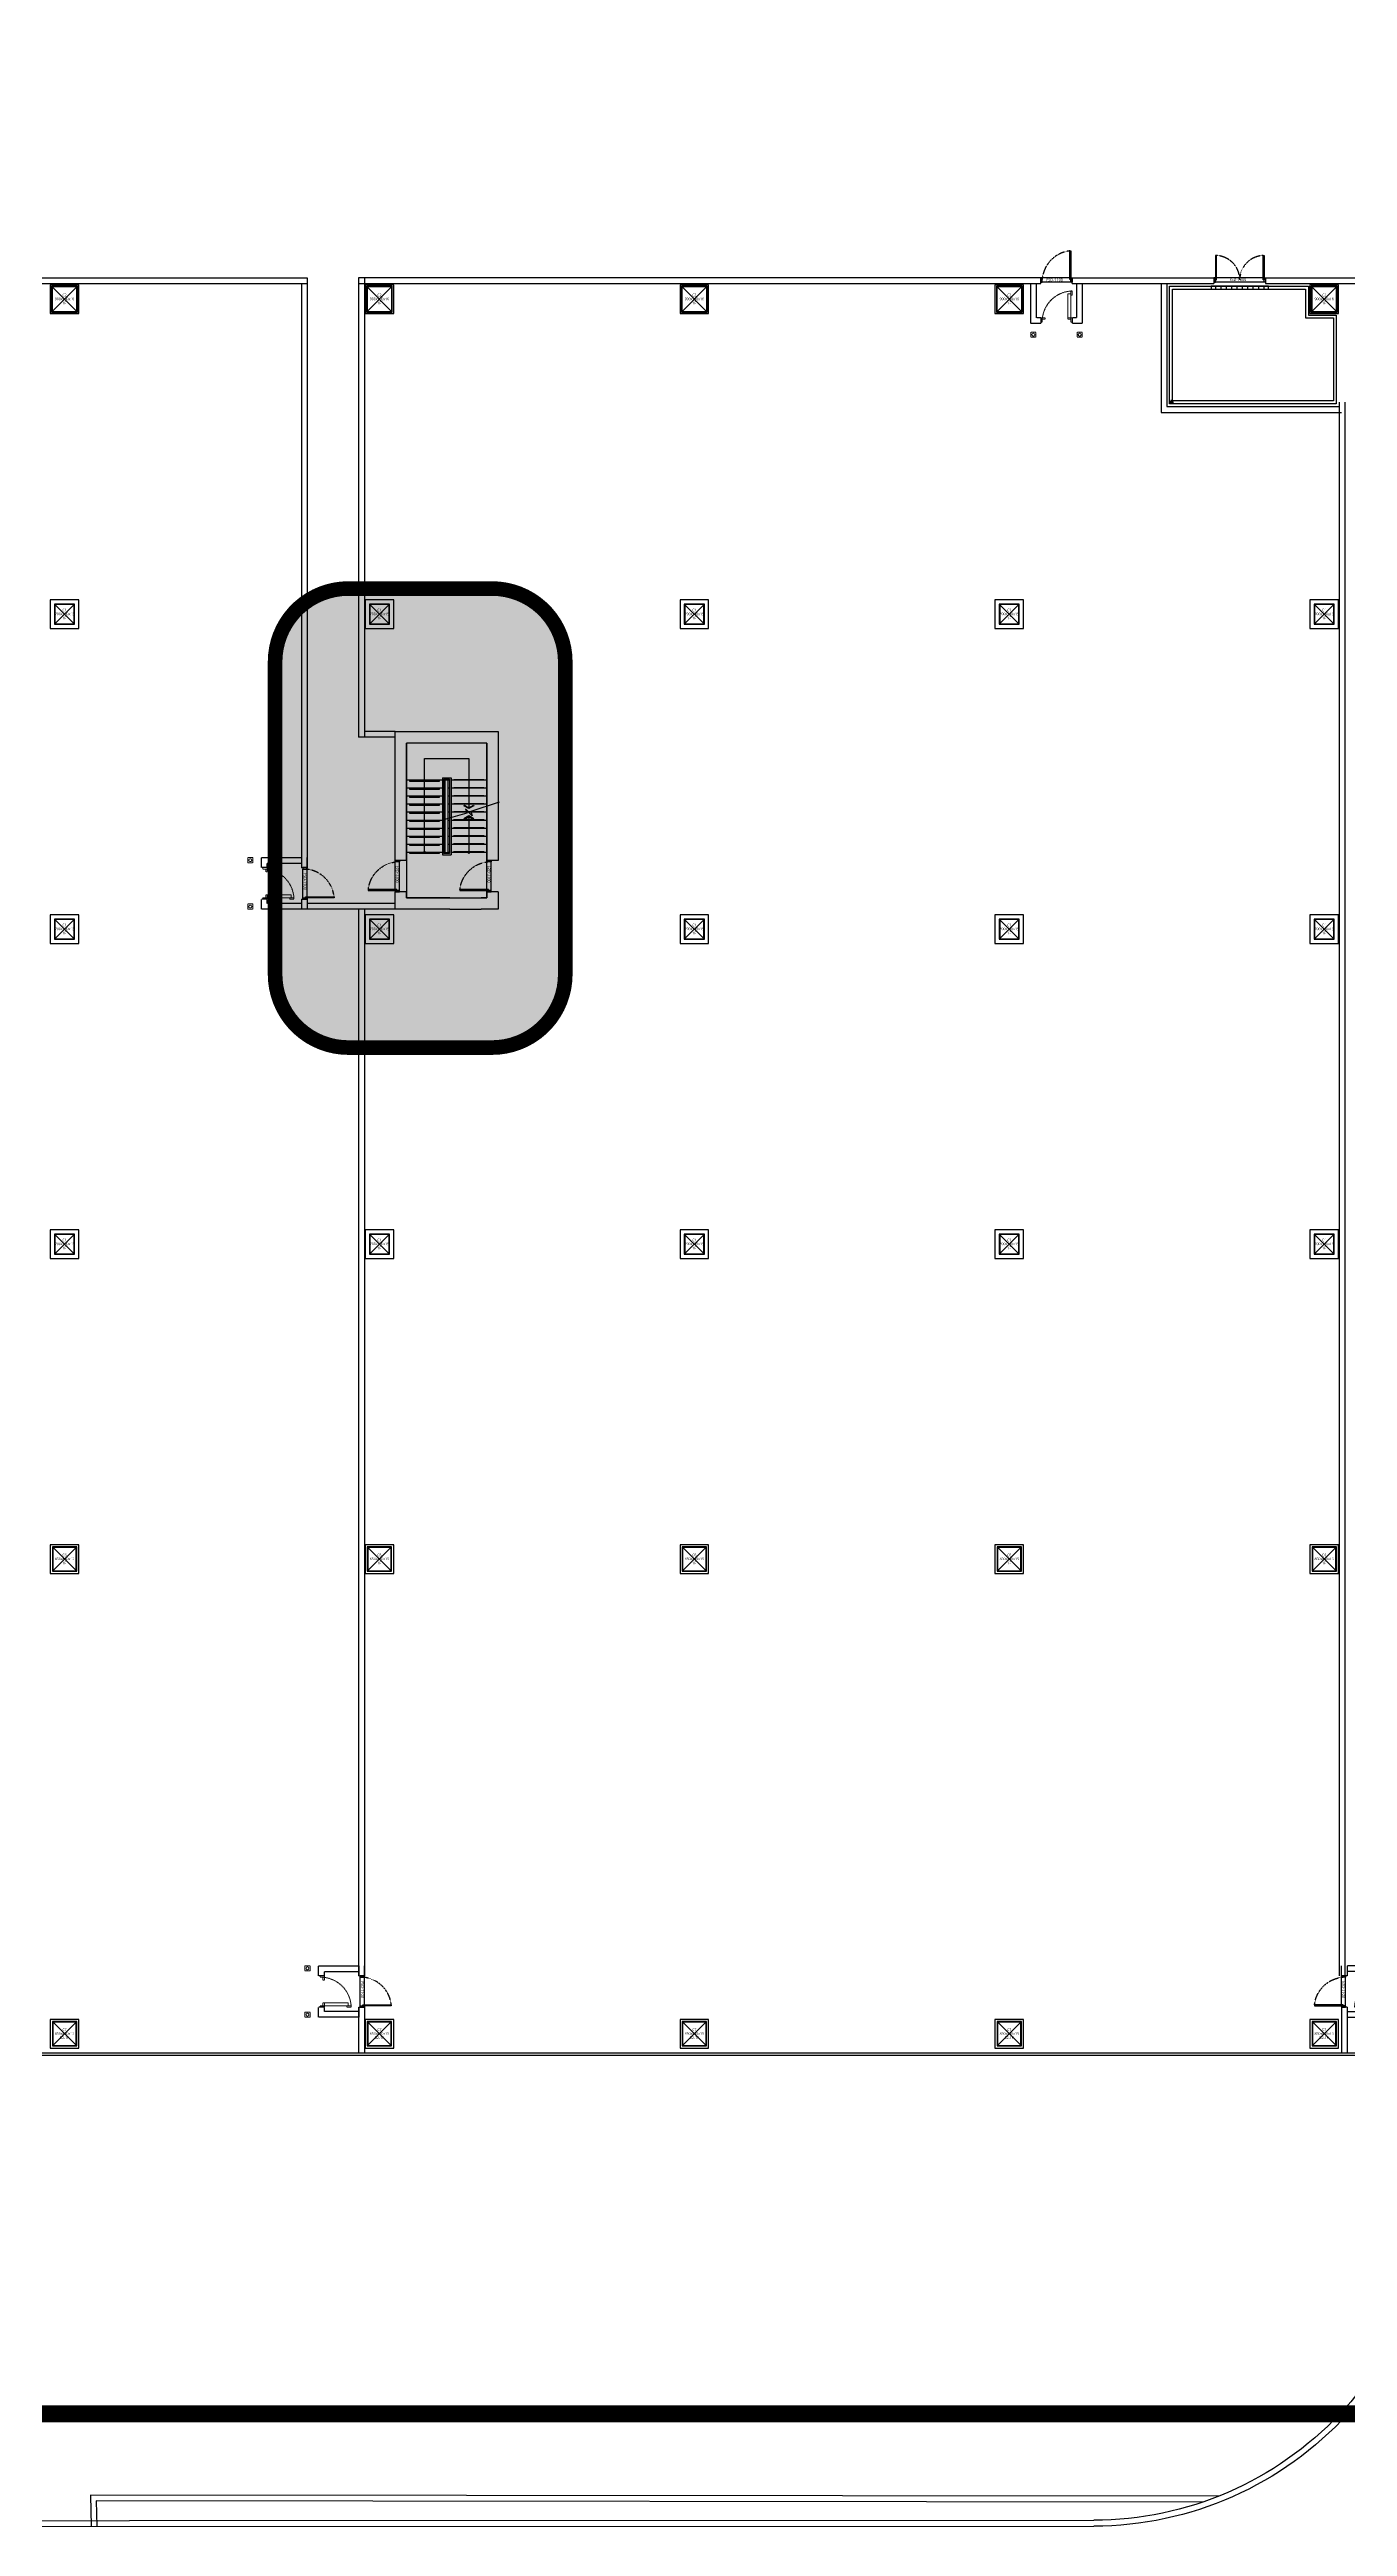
# Model space of a CAD drawing. Header units: millimetres. Extents: x -27671 to 122165, y 825 to 42056.
# Drawn here: x 58234 to 59121, y 16828 to 18520 of the extents above; entities that cross this region are included whole.
import ezdxf
from ezdxf.enums import TextEntityAlignment as Align

# ---------------------------------------------------------------- set-up
doc = ezdxf.new("R2010")
doc.units = ezdxf.units.MM
doc.header["$LTSCALE"] = 100
doc.header["$MEASUREMENT"] = 0
for name, pattern in [('-HID', [2.5, 1.5, -1]), ('HID', [2.5, 1.5, -1]), ('HIDDEN', [2, 1, -1])]:
    doc.linetypes.add(name, pattern=pattern)
doc.layers.get('0').update_dxf_attribs({"linetype": 'CONTINUOUS'})
doc.layers.get('Defpoints').update_dxf_attribs({"color": 171, "linetype": 'CONTINUOUS'})
doc.layers.add('#프레임 라인', color=189, linetype='CONTINUOUS', plot=False)
for name, color, linetype in [('254', 254, 'CONTINUOUS'), ('A0-000 XR 평면도$0$FD RD', 1, 'CONTINUOUS'), ('DOOR', 4, 'CONTINUOUS'), ('DOOR ELE', 253, 'CONTINUOUS'), ('DOOR(OPEN ELE)', 5, 'CONTINUOUS'), ('ELE9', 9, 'CONTINUOUS'), ('FIN(패널-200글라스울64k)', 4, 'CONTINUOUS'), ('FIN(패널-T150 방열)', 9, 'CONTINUOUS'), ('LED', 7, 'CONTINUOUS'), ('STAIR', 4, 'CONTINUOUS'), ('STAIR(ETC)', 8, 'CONTINUOUS'), ('STEEL', 5, 'CONTINUOUS'), ('SYM(STAIR)', 251, 'CONTINUOUS'), ('계단-논슬립', 252, 'CONTINUOUS'), ('단열패널-방열문(저온공사분)', 251, 'CONTINUOUS')]:
    doc.layers.add(name, color=color, linetype=linetype)
doc.styles.add('TE', font='malgun_0.ttf')
doc.styles.add('나눔바른고딕', font='NanumBarunGothic.ttf')

# ---------------------------------------------------------------- blocks, each defined once
blk = doc.blocks.new('C2-1F')
at = {"layer": '#프레임 라인', "ltscale": 0.1}
blk.add_lwpolyline([(-500, -500), (500, -500), (500, 500), (-500, 500)], close=True, dxfattribs=at)
for points in [[(-450, -450), (450, -450), (450, 450), (-450, 450)], [(-434, -434), (434, -434), (434, 434), (-434, 434)]]:
    blk.add_lwpolyline(points, close=True)
at = {"layer": 'Defpoints', "ltscale": 10000}
for p, q in [((-450, -450), (450, 450)), ((450, -450), (-450, 450))]:
    blk.add_line(p, q, dxfattribs=at)
at = {"layer": 'Defpoints', "style": 'TE'}
for s, p in [('900x900x16', (0, -35)), ('C2', (0, 102)), ('1F', (-6, -182))]:
    blk.add_text(s, height=90, dxfattribs=at).set_placement(p, align=Align.CENTER)
blk = doc.blocks.new('C1-1F')
at = {"layer": '#프레임 라인', "ltscale": 0.1}
blk.add_lwpolyline([(-500, -500), (500, -500), (500, 500), (-500, 500)], close=True, dxfattribs=at)
for points in [[(-350, -350), (350, -350), (350, 350), (-350, 350)], [(-335, -335), (335, -335), (335, 335), (-335, 335)]]:
    blk.add_lwpolyline(points, close=True)
at = {"layer": 'Defpoints', "ltscale": 10000}
for p, q in [((-350, -350), (350, 350)), ((350, -350), (-350, 350))]:
    blk.add_line(p, q, dxfattribs=at)
at = {"layer": 'Defpoints', "style": 'TE'}
for s, p in [('700x700x15', (0, -35)), ('C1', (0, 102)), ('1F', (-6, -182))]:
    blk.add_text(s, height=90, dxfattribs=at).set_placement(p, align=Align.CENTER)
blk = doc.blocks.new('C6-1F')
at = {"layer": '#프레임 라인', "ltscale": 0.1}
blk.add_lwpolyline([(-500, -500), (500, -500), (500, 500), (-500, 500)], close=True, dxfattribs=at)
for points in [[(-425, -425), (425, -425), (425, 425), (-425, 425)], [(-410, -410), (410, -410), (410, 410), (-410, 410)]]:
    blk.add_lwpolyline(points, close=True)
at = {"layer": 'Defpoints', "ltscale": 10000}
for p, q in [((-425, -425), (425, 425)), ((425, -425), (-425, 425))]:
    blk.add_line(p, q, dxfattribs=at)
at = {"layer": 'Defpoints', "style": 'TE'}
for s, p in [('850x850x15', (0, -35)), ('C6', (0, 102)), ('1F', (-6, -182))]:
    blk.add_text(s, height=90, dxfattribs=at).set_placement(p, align=Align.CENTER)
blk = doc.blocks.new('C7-B2-1F')
at = {"layer": '#프레임 라인', "ltscale": 0.1}
blk.add_lwpolyline([(-500, -500), (500, -500), (500, 500), (-500, 500)], close=True, dxfattribs=at)
for points in [[(-425, -425), (425, -425), (425, 425), (-425, 425)], [(-410, -410), (410, -410), (410, 410), (-410, 410)]]:
    blk.add_lwpolyline(points, close=True)
at = {"layer": 'Defpoints', "ltscale": 10000}
for p, q in [((-425, -425), (425, 425)), ((425, -425), (-425, 425))]:
    blk.add_line(p, q, dxfattribs=at)
at = {"layer": 'Defpoints', "style": 'TE'}
for s, p in [('850x850x15', (0, -35)), ('C7', (0, 102)), ('B2-1F', (-6, -182))]:
    blk.add_text(s, height=90, dxfattribs=at).set_placement(p, align=Align.CENTER)
blk = doc.blocks.new('A$C48EA7C17')
at = {"layer": 'DOOR'}
for points in [[(965, 1088), (1000, 1088), (1000, 88), (965, 88)], [(-50, 0), (0, 0), (0, 150), (-50, 150)], [(1050, 0), (1000, 0), (1000, 150), (1050, 150)]]:
    blk.add_lwpolyline(points, close=True, dxfattribs=at)
at = {"layer": 'DOOR ELE', "ltscale": 0.1}
for points in [[(965, 150), (0, 150)], [(1000, 0), (0, 0)]]:
    blk.add_lwpolyline(points, dxfattribs=at)
at = {"layer": 'DOOR(OPEN ELE)', "linetype": 'HID', "ltscale": 0.05}
blk.add_arc((1084, 7), 1087, 96.27854, 175.76232, dxfattribs=at)
at = {"layer": 'Defpoints', "style": '나눔바른고딕'}
blk.add_text('FSD-1100', height=100, dxfattribs=at).set_placement((139, 28))
blk = doc.blocks.new('A$C236D454C')
at = {"layer": 'FIN(패널-200글라스울64k)', "ltscale": 1000}
for points in [[(0, 1112), (350, 1112)], [(350, 912), (0, 912)], [(350, 1112), (350, 912)], [(1450, 1112), (1450, 912)], [(1450, 1112), (1800, 1112)], [(1450, 912), (1800, 912)]]:
    blk.add_lwpolyline(points, dxfattribs=at)
at = {"layer": 'FIN(패널-T150 방열)', "linetype": '-HID', "ltscale": 0.1}
for points in [[(350, 2512), (0, 2512), (0, 1112)], [(350, 2312), (200, 2312), (200, 1112)], [(350, 2312), (350, 2512)], [(1800, 1112), (1800, 2512), (1450, 2512)], [(1450, 2312), (1450, 2512)], [(1600, 1112), (1600, 2312), (1450, 2312)]]:
    blk.add_lwpolyline(points, dxfattribs=at)
at = {"layer": 'STEEL', "linetype": '-HID', "lineweight": 0, "ltscale": 0.1}
for p, q in [((0, 2992), (180, 2992)), ((0, 2812), (0, 2992)), ((180, 2812), (0, 2812)), ((180, 2992), (180, 2812)), ((1620, 2992), (1800, 2992)), ((1620, 2812), (1620, 2992)), ((1800, 2812), (1620, 2812)), ((1800, 2992), (1800, 2812))]:
    blk.add_line(p, q, dxfattribs=at)
for centre in [(90, 2902), (1710, 2902)]:
    blk.add_circle(centre, 50, dxfattribs=at)
at = {"layer": '단열패널-방열문(저온공사분)', "linetype": '-HID', "lineweight": 0, "ltscale": 0.1}
for points in [[(350, 2462), (400, 2462), (400, 2312), (350, 2312)], [(500, 2312), (500, 2362), (400, 2362), (400, 2312)], [(1400, 2312), (1400, 2362), (1300, 2362), (1300, 2312)], [(1300, 1475), (1400, 1475), (1400, 2312), (1300, 2312)], [(1450, 2462), (1400, 2462), (1400, 2312), (1450, 2312)], [(1450, 1375), (1450, 1525), (1400, 1525), (1400, 1375)]]:
    blk.add_lwpolyline(points, close=True, dxfattribs=at)
blk.add_arc((1474, 2451), 1076, 184.02795, 268.07191, dxfattribs=at)
at = {"ltscale": 0.1, "xscale": -1, "rotation": 180}
blk.add_blockref('A$C48EA7C17', (400, 1062), dxfattribs=at)
blk = doc.blocks.new('A0-000 XR 평면도$0$A$C36C1745E')
at = {"layer": 'A0-000 XR 평면도$0$FD RD', "ltscale": 0.1}
for points in [[(0, 75), (150, 75)], [(75, 150), (75, 0)]]:
    blk.add_lwpolyline(points, dxfattribs=at)
blk.add_circle((75, 75), 50, dxfattribs=at)
blk = doc.blocks.new('A$C6b786f6a')
at = {"layer": 'DOOR'}
for points in [[(50, 931), (50, 81), (85, 81), (85, 931)], [(85, 931), (50, 931)], [(1750, 931), (1750, 81), (1715, 81), (1715, 931)], [(1715, 931), (1750, 931)]]:
    blk.add_lwpolyline(points, dxfattribs=at)
for points in [[(0, 6), (50, 6), (50, 156), (0, 156)], [(1800, 6), (1750, 6), (1750, 156), (1800, 156)]]:
    blk.add_lwpolyline(points, close=True, dxfattribs=at)
at = {"layer": 'DOOR ELE', "ltscale": 0.05}
for points in [[(1750, 6), (50, 6)], [(1715, 156), (85, 156)]]:
    blk.add_lwpolyline(points, dxfattribs=at)
at = {"layer": 'DOOR(OPEN ELE)', "linetype": 'HID', "ltscale": 0.05}
for centre, start, end in [((50, 81), 0, 87.64009), ((1750, 81), 92.35991, 180)]:
    blk.add_arc(centre, 850, start, end, dxfattribs=at)
at = {"layer": 'Defpoints', "style": '나눔바른고딕'}
blk.add_text('FSD-1800', height=100, dxfattribs=at).set_placement((542, 47))
blk = doc.blocks.new('A$C1AC74F05')
at = {"layer": 'STAIR'}
for p, q in [((-1550, 3820), (-2800, 3820)), ((-1550, 3540), (-2800, 3540)), ((-1300, 3820), (-1500, 3820)), ((-1450, 3540), (-1500, 3540)), ((-1450, 1300), (-1450, 3820)), ((-1350, 1300), (-1350, 3820)), ((-1300, 3540), (-1350, 3540)), ((0, 3820), (-1250, 3820)), ((0, 3540), (-1250, 3540)), ((-1550, 3260), (-2800, 3260)), ((-1550, 2980), (-2800, 2980)), ((-1550, 2700), (-2800, 2700)), ((-1450, 3260), (-1500, 3260)), ((-1450, 2980), (-1500, 2980)), ((-1450, 2700), (-1500, 2700)), ((-1300, 3260), (-1350, 3260)), ((-1300, 2980), (-1350, 2980)), ((-1300, 2700), (-1350, 2700)), ((0, 3260), (-1250, 3260)), ((0, 2980), (-1250, 2980)), ((0, 2700), (-1250, 2700)), ((-1550, 2420), (-2800, 2420)), ((-1550, 2140), (-2800, 2140)), ((-1550, 1860), (-2800, 1860)), ((-1450, 2420), (-1500, 2420)), ((-1450, 2140), (-1500, 2140)), ((-1450, 1860), (-1500, 1860)), ((-1300, 2420), (-1350, 2420)), ((-1300, 2140), (-1350, 2140)), ((-1300, 1860), (-1350, 1860)), ((0, 2420), (-1250, 2420)), ((0, 2140), (-1250, 2140)), ((0, 1860), (-1250, 1860)), ((-1550, 1580), (-2800, 1580)), ((-1550, 1300), (-2800, 1300)), ((-1450, 1580), (-1500, 1580)), ((-1450, 1300), (-1500, 1300)), ((-1300, 1580), (-1350, 1580)), ((-1300, 1300), (-1350, 1300)), ((0, 1580), (-1250, 1580)), ((0, 1300), (-1250, 1300))]:
    blk.add_line(p, q, dxfattribs=at)
blk.add_lwpolyline([(-1450, 1300), (-1350, 1300)], dxfattribs=at)
at = {"layer": 'STAIR(ETC)'}
for p, q in [((-1550, 3910), (-1550, 1210)), ((-1500, 3860), (-1300, 3860)), ((-1550, 1210), (-1250, 1210)), ((-1300, 1260), (-1500, 1260))]:
    blk.add_line(p, q, dxfattribs=at)
for points in [[(-1550, 3910), (-1250, 3910), (-1250, 1210)], [(-1500, 1260), (-1500, 3860)], [(-1300, 3860), (-1300, 1260)]]:
    blk.add_lwpolyline(points, dxfattribs=at)
at = {"layer": 'SYM(STAIR)'}
for points in [[(-2175, 1300), (-2175, 4585), (-625, 4585), (-625, 2828)], [(425, 3049), (-554, 2724), (-507, 2581), (-743, 2819), (-696, 2676), (-1675, 2390)], [(-625, 2572), (-625, 1300)]]:
    blk.add_lwpolyline(points, dxfattribs=at)
for points in [[(-800, 2929), (-786, 2954), (-625, 2861), (-464, 2954), (-450, 2929), (-625, 2828)], [(-800, 2471), (-786, 2446), (-625, 2539), (-464, 2446), (-450, 2471), (-625, 2572)]]:
    blk.add_lwpolyline(points, close=True, dxfattribs=at)
at = {"layer": 'SYM(STAIR)', "const_width": 50}
for points in [[(-2150, 1300, -1), (-2200, 1300, -1)], [(-600, 1300, -1), (-650, 1300, -1)]]:
    blk.add_lwpolyline(points, format="xyb", close=True, dxfattribs=at)
at = {"layer": '계단-논슬립'}
for points in [[(-2700, 3820), (-2700, 3790), (-1650, 3790), (-1650, 3820)], [(-2700, 3540), (-2700, 3510), (-1650, 3510), (-1650, 3540)], [(-1150, 3820), (-1150, 3850), (-100, 3850), (-100, 3820)], [(-1150, 3540), (-1150, 3570), (-100, 3570), (-100, 3540)], [(-2700, 3260), (-2700, 3230), (-1650, 3230), (-1650, 3260)], [(-2700, 2980), (-2700, 2950), (-1650, 2950), (-1650, 2980)], [(-2700, 2700), (-2700, 2670), (-1650, 2670), (-1650, 2700)], [(-1150, 3260), (-1150, 3290), (-100, 3290), (-100, 3260)], [(-1150, 2980), (-1150, 3010), (-100, 3010), (-100, 2980)], [(-1150, 2700), (-1150, 2730), (-100, 2730), (-100, 2700)], [(-2700, 2420), (-2700, 2390), (-1650, 2390), (-1650, 2420)], [(-2700, 2140), (-2700, 2110), (-1650, 2110), (-1650, 2140)], [(-2700, 1860), (-2700, 1830), (-1650, 1830), (-1650, 1860)], [(-1150, 2420), (-1150, 2450), (-100, 2450), (-100, 2420)], [(-1150, 2140), (-1150, 2170), (-100, 2170), (-100, 2140)], [(-1150, 1860), (-1150, 1890), (-100, 1890), (-100, 1860)], [(-2700, 1580), (-2700, 1550), (-1650, 1550), (-1650, 1580)], [(-2700, 1300), (-2700, 1270), (-1650, 1270), (-1650, 1300)], [(-1150, 1580), (-1150, 1610), (-100, 1610), (-100, 1580)], [(-1150, 1300), (-1150, 1330), (-100, 1330), (-100, 1300)]]:
    blk.add_lwpolyline(points, dxfattribs=at)
blk = doc.blocks.new('ggtyu')
at = {"layer": 'ELE9'}
h = blk.add_hatch(dxfattribs=at)
h.set_pattern_fill('ANSI31', color=253, scale=29.345677, angle=45)
h.set_pattern_definition([(90, (-283642.0277, -337744.7138), (-3.668209615, 3e-15), [])])
h.paths.add_polyline_path([(59067.1, 18356.7), (59067.1, 18358.7), (59028, 18358.7), (59028, 18356.7)])
at = {"layer": 'ELE9', "color": 253, "ltscale": 1000}
blk.add_line((58533, 18046.6), (58478.2, 18046.6), dxfattribs=at)
at = {"layer": 'ELE9', "color": 253, "ltscale": 10, "const_width": 11.7}
blk.add_lwpolyline([(56050.7, 16905.2), (60130.1, 16905.2), (60130.4, 19302.6), (58117.4, 19302.4)], dxfattribs=at)
at = {"layer": 'ELE9', "color": 253, "ltscale": 0.1}
for points in [[(58068.4, 18364.6), (58410.2, 18364.6)], [(58410.2, 18364.6), (58410.2, 17961.5)], [(58911.6, 18364.6), (58445.4, 18364.6), (58445.4, 18050.6)], [(58449.4, 18364.6), (58449.4, 18050.6)], [(58933.1, 18364.6), (59029.9, 18364.6)], [(59029.9, 18364.6), (59029.9, 18360.6)], [(59065.1, 18364.6), (59251, 18364.6)], [(59065.1, 18364.6), (59065.1, 18360.6)], [(58068.4, 18360.6), (58410.2, 18360.6)], [(58406.3, 18360.6), (58406.3, 17961.5)], [(58445.4, 18360.6), (58911.6, 18360.6)], [(58933.1, 18360.6), (59029.9, 18360.6)], [(58993.7, 18360.6), (58993.7, 18272.6), (59117, 18272.6)], [(58997.6, 18360.6), (58997.6, 18276.5), (59115.5, 18276.5)], [(59065.1, 18360.6), (59251, 18360.6)], [(59115.5, 18279.5), (59115.5, 17204.4)], [(59119.4, 18279.5), (59119.4, 17204.4)], [(58470.4, 18050.6), (58445.4, 18050.6)], [(58470.4, 18054.5), (58449.4, 18054.5)], [(58470.4, 18054.5), (58478.2, 18054.5)], [(58533, 18054.5), (58540.8, 18054.5)], [(58478.2, 17966.4), (58470.4, 17966.4)], [(58540.8, 17966.4), (58533, 17966.4)], [(58406.3, 17940), (58406.3, 17933.2)], [(58410.2, 17940), (58410.2, 17933.2)], [(58478.2, 17944.9), (58470.4, 17944.9)], [(58507.6, 17941), (58529.1, 17941)], [(58540.8, 17944.9), (58533, 17944.9)], [(58470.4, 17933.2), (58406.3, 17933.2)], [(58470.4, 17937.1), (58410.2, 17937.1)], [(58445.4, 17933.2), (58445.4, 17204.4)], [(58449.4, 17933.2), (58449.4, 17204.4)], [(58507.6, 17933.2), (58529.1, 17933.2)], [(55376.1, 17704.3), (55491.3, 17268.5), (55503, 17225.1), (55526.1, 17169.6), (55552.2, 17117.1), (55584.2, 17067.2), (55606.3, 17035.3), (55633.4, 17006.3), (55663.5, 16979.8), (55694.2, 16955.7), (55726.6, 16932.2), (55759.2, 16912.2), (55793.5, 16892.2), (55828.2, 16874.6), (55864.6, 16859.6), (55904.4, 16849.6), (55942.5, 16843.1), (56001.5, 16836.4), (56039.3, 16832.3), (56079.8, 16829.4), (57629.5, 16828.2), (58947.7, 16828.4)], [(55380.2, 17704.3), (55495.1, 17269.5), (55506.7, 17226.4), (55529.7, 17171.2), (55555.6, 17119), (55587.4, 17069.4), (55609.3, 17037.8), (55636.2, 17009.1), (55666, 16982.8), (55696.5, 16958.9), (55728.8, 16935.4), (55761.2, 16915.6), (55795.4, 16895.7), (55829.8, 16878.2), (55865.8, 16863.4), (55905.2, 16853.5), (55943, 16847), (56002, 16840.3), (56039.6, 16836.2), (56080, 16833.3), (57629.5, 16832.1), (58947.7, 16832.4)], [(58445.4, 17182.9), (58445.4, 17151.6)], [(58449.4, 17182.9), (58449.4, 17151.6)], [(59117, 17182.9), (59117, 17151.6)], [(59120.9, 17182.9), (59120.9, 17151.6)], [(56509.6, 17150.1), (59846.7, 17150.1)], [(59846.7, 17151.6), (56511.1, 17151.6)], [(59033.1, 16848.8), (58262.1, 16849.6), (58262.5, 16828.3)], [(59022.5, 16844.9), (58266.1, 16845.7), (58266.4, 16828.4)]]:
    blk.add_lwpolyline(points, dxfattribs=at)
at = {"layer": 'ELE9', "color": 253}
blk.add_lwpolyline([(59113.5, 18339.1), (59113.5, 18278.5), (58999.6, 18278.5), (58999.6, 18358.7), (59094.5, 18358.7), (59094.5, 18339.1), (59113.5, 18339.1)], dxfattribs=at)
for points in [[(59111.6, 18337.2), (59111.6, 18280.4), (59001.5, 18280.4), (59001.5, 18356.7), (59092.5, 18356.7), (59092.5, 18337.2)], [(59067.1, 18356.7), (59067.1, 18358.7), (59028, 18358.7), (59028, 18356.7)], [(58533, 17941), (58533, 18046.6), (58478.2, 18046.6), (58478.2, 17941)]]:
    blk.add_lwpolyline(points, close=True, dxfattribs=at)
at = {"layer": 'ELE9', "color": 253, "ltscale": 1000}
for points in [[(58470.4, 17966.4), (58470.4, 18054.5)], [(58478.2, 18054.5), (58533, 18054.5)], [(58478.2, 17966.4), (58478.2, 18046.6)], [(58533, 18046.6), (58533, 17966.4)], [(58540.8, 18054.5), (58540.8, 17966.4)], [(58507.6, 17933.2), (58470.4, 17933.2), (58470.4, 17944.9)], [(58507.6, 17941), (58478.2, 17941), (58478.2, 17944.9)], [(58533, 17944.9), (58533, 17941), (58529.1, 17941)], [(58540.8, 17944.9), (58540.8, 17933.2), (58529.1, 17933.2)]]:
    blk.add_lwpolyline(points, dxfattribs=at)
at = {"layer": 'ELE9', "color": 253, "ltscale": 0.1}
for points in [[(59178.6, 17150.1), (59178.6, 17063.2, -0.190733), (59116, 16905.2, -0.156848)], [(59121.4, 16905.3, -0.210787), (58947.7, 16828.4)], [(59116, 16905.3, -0.20672), (58947.7, 16832.4)]]:
    blk.add_lwpolyline(points, format="xyb", dxfattribs=at)
at = {"layer": 'ELE9', "color": 253, "ltscale": 0.1, "yscale": 0.01956378461538462, "zscale": 0.01956378461538462}
for name, p, xscale, rotation in [('A$C236D454C', (58904.7, 18382.4), -0.01956378461538462, 180), ('A0-000 XR 평면도$0$A$C36C1745E', (59002.3, 18278.1), 0.01956378461538462, 90.00000000000065), ('A$C236D454C', (58428.1, 17968.4), -0.01956378461538462, 90), ('A$C48EA7C17', (58473.3, 17965.5), -0.01956378461538462, 90), ('A$C48EA7C17', (58535.9, 17965.5), -0.01956378461538462, 90), ('A$C236D454C', (58467.2, 17211.3), -0.01956378461538462, 90), ('A$C236D454C', (59099.1, 17211.3), 0.01956378461538462, 270)]:
    blk.add_blockref(name, p, dxfattribs=dict(at, xscale=xscale, rotation=rotation))
at = {"layer": 'ELE9', "color": 253, "ltscale": 0.1, "xscale": 0.01956378461538462, "yscale": 0.01956378461538462, "zscale": 0.01956378461538462}
for name, p in [('A$C6b786f6a', (59029.9, 18361.5)), ('C2-1F', (58244.4, 18349.9)), ('C2-1F', (58459.6, 18349.9)), ('C2-1F', (58674.8, 18349.9)), ('C2-1F', (58890, 18349.9)), ('C2-1F', (59105.2, 18349.9)), ('C1-1F', (58244.4, 18134.7)), ('C1-1F', (58459.6, 18134.7)), ('C1-1F', (58674.8, 18134.7)), ('C1-1F', (58890, 18134.7)), ('C1-1F', (59105.2, 18134.7)), ('A$C1AC74F05', (58533, 17946.5)), ('C1-1F', (58244.4, 17919.5)), ('C1-1F', (58459.6, 17919.5)), ('C1-1F', (58674.8, 17919.5)), ('C1-1F', (58890, 17919.5)), ('C1-1F', (59105.2, 17919.5)), ('C1-1F', (58244.4, 17704.3)), ('C1-1F', (58459.6, 17704.3)), ('C1-1F', (58674.8, 17704.3)), ('C1-1F', (58890, 17704.3)), ('C1-1F', (59105.2, 17704.3)), ('C6-1F', (58244.4, 17489.1)), ('C6-1F', (58459.6, 17489.1)), ('C6-1F', (58674.8, 17489.1)), ('C6-1F', (58890, 17489.1)), ('C6-1F', (59105.2, 17489.1)), ('C7-B2-1F', (58244.4, 17164.8)), ('C7-B2-1F', (58459.6, 17164.8)), ('C7-B2-1F', (58674.8, 17164.8)), ('C7-B2-1F', (58890, 17164.8)), ('C7-B2-1F', (59105.2, 17164.8))]:
    blk.add_blockref(name, p, dxfattribs=at)

msp = doc.modelspace()

# ---------------------------------------------------------------- hatches: boundary and pattern name
at = {"layer": '254', "ltscale": 10000}
h = msp.add_hatch(color=256, dxfattribs=at)
h.dxf.hatch_style = 1
edge = h.paths.add_edge_path()
edge.add_arc((58438.3, 17888.6), 50, 180, 270)
edge.add_line((58438.3, 17838.6), (58536.6, 17838.6))
edge.add_arc((58536.6, 17888.6), 50, 270, 360)
edge.add_line((58586.6, 17888.6), (58586.6, 18102.2))
edge.add_arc((58536.6, 18102.2), 50, 0, 90)
edge.add_line((58536.6, 18152.2), (58438.3, 18152.2))
edge.add_arc((58438.3, 18102.2), 50, 90, 180)
edge.add_line((58388.3, 18102.2), (58388.3, 17888.6))

# ---------------------------------------------------------------- next in the draw order: block references
msp.add_blockref('ggtyu', (0, 0))

# ---------------------------------------------------------------- next in the draw order: linework, layer by layer
at = {"layer": 'LED', "color": 6, "linetype": 'HIDDEN', "ltscale": 0.3, "const_width": 10}
msp.add_lwpolyline([(58388.3, 17888.6, 0.414214), (58438.3, 17838.6), (58536.6, 17838.6, 0.414214), (58586.6, 17888.6), (58586.6, 18102.2, 0.414214), (58536.6, 18152.2), (58438.3, 18152.2, 0.414214), (58388.3, 18102.2)], format="xyb", close=True, dxfattribs=at)

doc.saveas('drawing.dxf')
